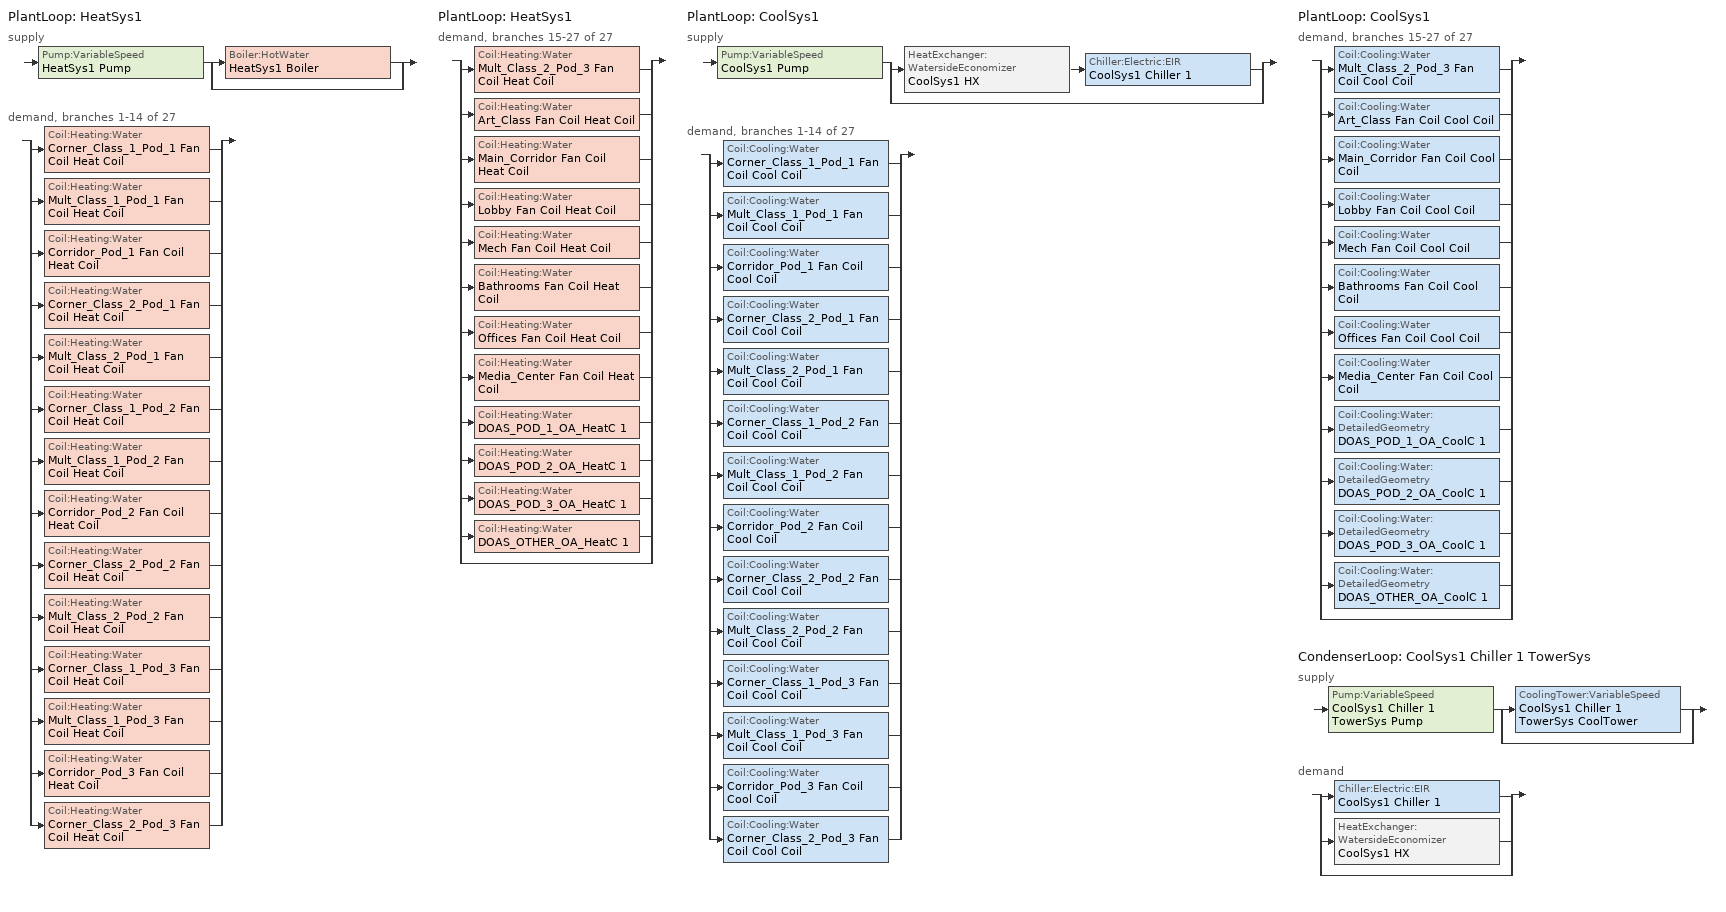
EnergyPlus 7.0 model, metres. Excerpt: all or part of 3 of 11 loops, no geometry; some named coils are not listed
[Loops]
PlantLoop 'HeatSys1'
 supply: Pump:VariableSpeed 'HeatSys1 Pump' > split
  | Boiler:HotWater 'HeatSys1 Boiler'
  | bypass
 demand, branches 1-14 of 27: split
  | Coil:Heating:Water 'Corner_Class_1_Pod_1 Fan Coil Heat Coil'
  | Coil:Heating:Water 'Mult_Class_1_Pod_1 Fan Coil Heat Coil'
  | Coil:Heating:Water 'Corridor_Pod_1 Fan Coil Heat Coil'
  | Coil:Heating:Water 'Corner_Class_2_Pod_1 Fan Coil Heat Coil'
  | Coil:Heating:Water 'Mult_Class_2_Pod_1 Fan Coil Heat Coil'
  | Coil:Heating:Water 'Corner_Class_1_Pod_2 Fan Coil Heat Coil'
  | Coil:Heating:Water 'Mult_Class_1_Pod_2 Fan Coil Heat Coil'
  | Coil:Heating:Water 'Corridor_Pod_2 Fan Coil Heat Coil'
  | Coil:Heating:Water 'Corner_Class_2_Pod_2 Fan Coil Heat Coil'
  | Coil:Heating:Water 'Mult_Class_2_Pod_2 Fan Coil Heat Coil'
  | Coil:Heating:Water 'Corner_Class_1_Pod_3 Fan Coil Heat Coil'
  | Coil:Heating:Water 'Mult_Class_1_Pod_3 Fan Coil Heat Coil'
  | Coil:Heating:Water 'Corridor_Pod_3 Fan Coil Heat Coil'
  | Coil:Heating:Water 'Corner_Class_2_Pod_3 Fan Coil Heat Coil'
PlantLoop 'HeatSys1'
 demand, branches 15-27 of 27: split
  | Coil:Heating:Water 'Mult_Class_2_Pod_3 Fan Coil Heat Coil'
  | Coil:Heating:Water 'Art_Class Fan Coil Heat Coil'
  | Coil:Heating:Water 'Main_Corridor Fan Coil Heat Coil'
  | Coil:Heating:Water 'Lobby Fan Coil Heat Coil'
  | Coil:Heating:Water 'Mech Fan Coil Heat Coil'
  | Coil:Heating:Water 'Bathrooms Fan Coil Heat Coil'
  | Coil:Heating:Water 'Offices Fan Coil Heat Coil'
  | Coil:Heating:Water 'Media_Center Fan Coil Heat Coil'
  | Coil:Heating:Water 'DOAS_POD_1_OA_HeatC 1'
  | Coil:Heating:Water 'DOAS_POD_2_OA_HeatC 1'
  | Coil:Heating:Water 'DOAS_POD_3_OA_HeatC 1'
  | Coil:Heating:Water 'DOAS_OTHER_OA_HeatC 1'
  | bypass
PlantLoop 'CoolSys1'
 supply: Pump:VariableSpeed 'CoolSys1 Pump' > split
  | HeatExchanger:WatersideEconomizer 'CoolSys1 HX' > Chiller:Electric:EIR 'CoolSys1 Chiller 1'
  | bypass
 demand, branches 1-14 of 27: split
  | Coil:Cooling:Water 'Corner_Class_1_Pod_1 Fan Coil Cool Coil'
  | Coil:Cooling:Water 'Mult_Class_1_Pod_1 Fan Coil Cool Coil'
  | Coil:Cooling:Water 'Corridor_Pod_1 Fan Coil Cool Coil'
  | Coil:Cooling:Water 'Corner_Class_2_Pod_1 Fan Coil Cool Coil'
  | Coil:Cooling:Water 'Mult_Class_2_Pod_1 Fan Coil Cool Coil'
  | Coil:Cooling:Water 'Corner_Class_1_Pod_2 Fan Coil Cool Coil'
  | Coil:Cooling:Water 'Mult_Class_1_Pod_2 Fan Coil Cool Coil'
  | Coil:Cooling:Water 'Corridor_Pod_2 Fan Coil Cool Coil'
  | Coil:Cooling:Water 'Corner_Class_2_Pod_2 Fan Coil Cool Coil'
  | Coil:Cooling:Water 'Mult_Class_2_Pod_2 Fan Coil Cool Coil'
  | Coil:Cooling:Water 'Corner_Class_1_Pod_3 Fan Coil Cool Coil'
  | Coil:Cooling:Water 'Mult_Class_1_Pod_3 Fan Coil Cool Coil'
  | Coil:Cooling:Water 'Corridor_Pod_3 Fan Coil Cool Coil'
  | Coil:Cooling:Water 'Corner_Class_2_Pod_3 Fan Coil Cool Coil'
PlantLoop 'CoolSys1'
 demand, branches 15-27 of 27: split
  | Coil:Cooling:Water 'Mult_Class_2_Pod_3 Fan Coil Cool Coil'
  | Coil:Cooling:Water 'Art_Class Fan Coil Cool Coil'
  | Coil:Cooling:Water 'Main_Corridor Fan Coil Cool Coil'
  | Coil:Cooling:Water 'Lobby Fan Coil Cool Coil'
  | Coil:Cooling:Water 'Mech Fan Coil Cool Coil'
  | Coil:Cooling:Water 'Bathrooms Fan Coil Cool Coil'
  | Coil:Cooling:Water 'Offices Fan Coil Cool Coil'
  | Coil:Cooling:Water 'Media_Center Fan Coil Cool Coil'
  | Coil:Cooling:Water:DetailedGeometry 'DOAS_POD_1_OA_CoolC 1'
  | Coil:Cooling:Water:DetailedGeometry 'DOAS_POD_2_OA_CoolC 1'
  | Coil:Cooling:Water:DetailedGeometry 'DOAS_POD_3_OA_CoolC 1'
  | Coil:Cooling:Water:DetailedGeometry 'DOAS_OTHER_OA_CoolC 1'
  | bypass
CondenserLoop 'CoolSys1 Chiller 1 TowerSys'
 supply: Pump:VariableSpeed 'CoolSys1 Chiller 1 TowerSys Pump' > split
  | CoolingTower:VariableSpeed 'CoolSys1 Chiller 1 TowerSys CoolTower'
  | bypass
 demand: split
  | Chiller:Electric:EIR 'CoolSys1 Chiller 1'
  | HeatExchanger:WatersideEconomizer 'CoolSys1 HX'
  | bypass
[ZoneHVAC:FourPipeFanCoil] Availability Schedule=ALWAYS_ON; Capacity Control Method {ConstantFanVariableFlow | CyclingFan | VariableFanVariableFlow | VariableFanConstantFlow}=CyclingFan; Maximum Supply Air Flow Rate=AUTOSIZE; Maximum Outdoor Air Flow Rate=0; Maximum Cold Water Flow Rate=AUTOSIZE; Minimum Cold Water Flow Rate=0; Cooling Convergence Tolerance=0.001; Maximum Hot Water Flow Rate=AUTOSIZE; Minimum Hot Water Flow Rate=0; Heating Convergence Tolerance=0.001
Name | Fan | Cooling Coil | Heating Coil
Corner_Class_1_Pod_1 Fan Coil | Corner_Class_1_Pod_1 Fan Coil Fan | Corner_Class_1_Pod_1 Fan Coil Cool Coil | Corner_Class_1_Pod_1 Fan Coil Heat Coil
Mult_Class_1_Pod_1 Fan Coil | Mult_Class_1_Pod_1 Fan Coil Fan | Mult_Class_1_Pod_1 Fan Coil Cool Coil | Mult_Class_1_Pod_1 Fan Coil Heat Coil
Corridor_Pod_1 Fan Coil | Corridor_Pod_1 Fan Coil Fan | Corridor_Pod_1 Fan Coil Cool Coil | Corridor_Pod_1 Fan Coil Heat Coil
Corner_Class_2_Pod_1 Fan Coil | Corner_Class_2_Pod_1 Fan Coil Fan | Corner_Class_2_Pod_1 Fan Coil Cool Coil | Corner_Class_2_Pod_1 Fan Coil Heat Coil
Mult_Class_2_Pod_1 Fan Coil | Mult_Class_2_Pod_1 Fan Coil Fan | Mult_Class_2_Pod_1 Fan Coil Cool Coil | Mult_Class_2_Pod_1 Fan Coil Heat Coil
Corner_Class_1_Pod_2 Fan Coil | Corner_Class_1_Pod_2 Fan Coil Fan | Corner_Class_1_Pod_2 Fan Coil Cool Coil | Corner_Class_1_Pod_2 Fan Coil Heat Coil
Mult_Class_1_Pod_2 Fan Coil | Mult_Class_1_Pod_2 Fan Coil Fan | Mult_Class_1_Pod_2 Fan Coil Cool Coil | Mult_Class_1_Pod_2 Fan Coil Heat Coil
Corridor_Pod_2 Fan Coil | Corridor_Pod_2 Fan Coil Fan | Corridor_Pod_2 Fan Coil Cool Coil | Corridor_Pod_2 Fan Coil Heat Coil
Corner_Class_2_Pod_2 Fan Coil | Corner_Class_2_Pod_2 Fan Coil Fan | Corner_Class_2_Pod_2 Fan Coil Cool Coil | Corner_Class_2_Pod_2 Fan Coil Heat Coil
Mult_Class_2_Pod_2 Fan Coil | Mult_Class_2_Pod_2 Fan Coil Fan | Mult_Class_2_Pod_2 Fan Coil Cool Coil | Mult_Class_2_Pod_2 Fan Coil Heat Coil
Corner_Class_1_Pod_3 Fan Coil | Corner_Class_1_Pod_3 Fan Coil Fan | Corner_Class_1_Pod_3 Fan Coil Cool Coil | Corner_Class_1_Pod_3 Fan Coil Heat Coil
Mult_Class_1_Pod_3 Fan Coil | Mult_Class_1_Pod_3 Fan Coil Fan | Mult_Class_1_Pod_3 Fan Coil Cool Coil | Mult_Class_1_Pod_3 Fan Coil Heat Coil
Corridor_Pod_3 Fan Coil | Corridor_Pod_3 Fan Coil Fan | Corridor_Pod_3 Fan Coil Cool Coil | Corridor_Pod_3 Fan Coil Heat Coil
Corner_Class_2_Pod_3 Fan Coil | Corner_Class_2_Pod_3 Fan Coil Fan | Corner_Class_2_Pod_3 Fan Coil Cool Coil | Corner_Class_2_Pod_3 Fan Coil Heat Coil
Mult_Class_2_Pod_3 Fan Coil | Mult_Class_2_Pod_3 Fan Coil Fan | Mult_Class_2_Pod_3 Fan Coil Cool Coil | Mult_Class_2_Pod_3 Fan Coil Heat Coil
Art_Class Fan Coil | Art_Class Fan Coil Fan | Art_Class Fan Coil Cool Coil | Art_Class Fan Coil Heat Coil
Main_Corridor Fan Coil | Main_Corridor Fan Coil Fan | Main_Corridor Fan Coil Cool Coil | Main_Corridor Fan Coil Heat Coil
Lobby Fan Coil | Lobby Fan Coil Fan | Lobby Fan Coil Cool Coil | Lobby Fan Coil Heat Coil
Mech Fan Coil | Mech Fan Coil Fan | Mech Fan Coil Cool Coil | Mech Fan Coil Heat Coil
Bathrooms Fan Coil | Bathrooms Fan Coil Fan | Bathrooms Fan Coil Cool Coil | Bathrooms Fan Coil Heat Coil
Offices Fan Coil | Offices Fan Coil Fan | Offices Fan Coil Cool Coil | Offices Fan Coil Heat Coil
Media_Center Fan Coil | Media_Center Fan Coil Fan | Media_Center Fan Coil Cool Coil | Media_Center Fan Coil Heat Coil
[Fan:OnOff] Availability Schedule=ALWAYS_ON; Fan Efficiency=0.5; Pressure Rise=75; Maximum Flow Rate=AUTOSIZE; Motor Efficiency=0.9; Motor In Airstream Fraction=1
Corner_Class_1_Pod_1 Fan Coil Fan; Mult_Class_1_Pod_1 Fan Coil Fan; Corridor_Pod_1 Fan Coil Fan; Corner_Class_2_Pod_1 Fan Coil Fan; Mult_Class_2_Pod_1 Fan Coil Fan; Corner_Class_1_Pod_2 Fan Coil Fan; Mult_Class_1_Pod_2 Fan Coil Fan; Corridor_Pod_2 Fan Coil Fan; Corner_Class_2_Pod_2 Fan Coil Fan; Mult_Class_2_Pod_2 Fan Coil Fan; Corner_Class_1_Pod_3 Fan Coil Fan; Mult_Class_1_Pod_3 Fan Coil Fan; Corridor_Pod_3 Fan Coil Fan; Corner_Class_2_Pod_3 Fan Coil Fan; Mult_Class_2_Pod_3 Fan Coil Fan; Art_Class Fan Coil Fan; Main_Corridor Fan Coil Fan; Lobby Fan Coil Fan; Mech Fan Coil Fan; Bathrooms Fan Coil Fan; Offices Fan Coil Fan; Media_Center Fan Coil Fan
[Coil:Heating:Water] Availability Schedule=ALWAYS_ON; U-Factor Times Area Value {W/K}=AUTOSIZE; Maximum Water Flow Rate {m3/s}=AUTOSIZE; Coil Peformance input method=UFactorTimesAreaAndDesignWaterFlowRate; Nominal Capacity=AUTOSIZE; Design Inlet Water Temperature=82.2; Design Inlet Air Temperature=16.6; Design Outlet Water Temperature=71.1; Design Outlet Air Temperature=32.2; Rated Ratio for Air and Water Convection=1
Corner_Class_1_Pod_1 Fan Coil Heat Coil; Mult_Class_1_Pod_1 Fan Coil Heat Coil; Corridor_Pod_1 Fan Coil Heat Coil; Corner_Class_2_Pod_1 Fan Coil Heat Coil; Mult_Class_2_Pod_1 Fan Coil Heat Coil; Corner_Class_1_Pod_2 Fan Coil Heat Coil; Mult_Class_1_Pod_2 Fan Coil Heat Coil; Corridor_Pod_2 Fan Coil Heat Coil; Corner_Class_2_Pod_2 Fan Coil Heat Coil; Mult_Class_2_Pod_2 Fan Coil Heat Coil; Corner_Class_1_Pod_3 Fan Coil Heat Coil; Mult_Class_1_Pod_3 Fan Coil Heat Coil; Corridor_Pod_3 Fan Coil Heat Coil; Corner_Class_2_Pod_3 Fan Coil Heat Coil; Mult_Class_2_Pod_3 Fan Coil Heat Coil; Art_Class Fan Coil Heat Coil; Main_Corridor Fan Coil Heat Coil; Lobby Fan Coil Heat Coil; Mech Fan Coil Heat Coil; Bathrooms Fan Coil Heat Coil; Offices Fan Coil Heat Coil; Media_Center Fan Coil Heat Coil
[Coil:Cooling:Water] Availability Schedule=ALWAYS_ON; Design Water Flow Rate {m3/s}=AUTOSIZE; Design Air Flow Rate {m3/s}=AUTOSIZE; Design Inlet Water Temperature {C}=AUTOSIZE; Design Inlet Air Temperature {C}=AUTOSIZE; Design Outlet Air Temperature {C}=AUTOSIZE; Design Inlet Humidity Ratio {kg-H2O/kg-air}=AUTOSIZE; Design Outlet Humidity Ratio {kg-H2O/kg-air}=AUTOSIZE; Type of Analysise {*******}=SimpleAnalysis; Heat Exchanger Configuration {*********}=CrossFlow
Corner_Class_1_Pod_1 Fan Coil Cool Coil; Mult_Class_1_Pod_1 Fan Coil Cool Coil; Corridor_Pod_1 Fan Coil Cool Coil; Corner_Class_2_Pod_1 Fan Coil Cool Coil; Mult_Class_2_Pod_1 Fan Coil Cool Coil; Corner_Class_1_Pod_2 Fan Coil Cool Coil; Mult_Class_1_Pod_2 Fan Coil Cool Coil; Corridor_Pod_2 Fan Coil Cool Coil; Corner_Class_2_Pod_2 Fan Coil Cool Coil; Mult_Class_2_Pod_2 Fan Coil Cool Coil; Corner_Class_1_Pod_3 Fan Coil Cool Coil; Mult_Class_1_Pod_3 Fan Coil Cool Coil; Corridor_Pod_3 Fan Coil Cool Coil; Corner_Class_2_Pod_3 Fan Coil Cool Coil; Mult_Class_2_Pod_3 Fan Coil Cool Coil; Art_Class Fan Coil Cool Coil; Main_Corridor Fan Coil Cool Coil; Lobby Fan Coil Cool Coil; Mech Fan Coil Cool Coil; Bathrooms Fan Coil Cool Coil; Offices Fan Coil Cool Coil; Media_Center Fan Coil Cool Coil
[SetpointManager:Scheduled] Control Variable {TEMP}=Temperature
Name | Schedule | Setpoint Node
HeatSys1 Loop Setpoint Manager | HW-Loop-Temp-Schedule | HeatSys1 Supply Outlet Node
CoolSys1 Loop Setpoint Manager | CW-Loop-Temp-Schedule | CoolSys1 Supply Outlet Node
[PlantLoop] Fluid Type {WATER}=Water; Maximum Loop Flow Rate {m3/s}=AUTOSIZE; Minimum Loop Flow Rate {m3/s}=0; Loop Volume {m3}=AUTOSIZE; Load Distribution Scheme {OPTIMAL | SEQUENTIAL}=Optimal
Name | Loop Equipment Operation Scheme | Maximum Loop Temperature {C} | Minimum Loop Temperature {C}
HeatSys1 | HeatSys1 Loop Operation Scheme List | 100 | 10
CoolSys1 | CoolSys1 Loop Operation Scheme List | 98 | 1
[Sizing:Plant]
Name | Loop Type {COOLING | HEATING} | Design Loop Exit Temperature {C} | Design Loop Temperature Difference {C} | Loop Type {COOLING | HEATING | CONDENSER}
HeatSys1 | Heating | 82.2 | 11.1
CoolSys1 | Cooling | 6.67 | 6.67
CoolSys1 Chiller 1 TowerSys |  | 29.4 | 5.6 | CONDENSER
[PlantEquipmentOperationSchemes] Control Scheme 1 Schedule=PlantOnSched
Name | Control Scheme 1 Object Type {*******} | Control Scheme 1
HeatSys1 Loop Operation Scheme List | PlantEquipmentOperation:HeatingLoad | HeatSys1 Operation Scheme
CoolSys1 Loop Operation Scheme List | PlantEquipmentOperation:CoolingLoad | CoolSys1 Operation Scheme
[PlantEquipmentOperation:HeatingLoad]
HeatSys1 Operation Scheme: Load Range 1 Lower Limit {W}=0; Load Range 1 Upper Limit {W}=1000000000000000; Priority Control 1 Equipment List=HeatSys1 Equipment List
[PlantEquipmentList]
HeatSys1 Equipment List: HeatSys1 Boiler
CoolSys1 Equipment List: CoolSys1 HX, CoolSys1 Chiller 1
[Pump:VariableSpeed] Rated Flow Rate {m3/s}=AUTOSIZE; Rated Power Consumption {W}=AUTOSIZE; Motor Efficiency=0.9; Fraction of Motor Inefficiencies to Fluid Stream=0; Coefficient 1 of the Part Load Performance Curve=0; Coefficient 2 of the Part Load Performance Curve=0.0216; Coefficient 3 of the Part Load Performance Curve=-0.0325; Coefficient 4 of the Part Load Performance Curve=1.0095; Minimum Flow Rate {m3/s}=0; Pump Control Type {Continuous | Intermittent}=Intermittent
Name | Rated Pump Head {Pa} [179352 Pa = 60 ft]
HeatSys1 Pump | 119563
CoolSys1 Pump | 149453
CoolSys1 Chiller 1 TowerSys Pump | 134508
[Boiler:HotWater]
HeatSys1 Boiler: Fuel Type=NATURALGAS; Nominal Capacity {W}=AUTOSIZE; Nominal Thermal Efficiency=0.9; Efficiency Curve Temperature Evaluation Variable=LeavingBoiler; Design Water Outlet Temperature {C}=82.2; Design Water Flow Rate {m3/s}=AUTOSIZE; Minimum Part Load Ratio=0; Maximum Part Load Ratio=1.1; Optimum Part Load Ratio=1; Water Outlet Upper Temperature Limit {C}=95; Boiler Flow Mode { ConstantFlow | VariableFlow }=ConstantFlow; Parasitic Electric Load=0; Sizing Factor=1
[PlantEquipmentOperation:CoolingLoad] Load Range 1 Lower Limit {W}=0
Name | Load Range 1 Upper Limit {W} | Priority Control 1 Equipment List
CoolSys1 Operation Scheme | 100000000000000 | CoolSys1 Equipment List
CoolSys1 Chiller 1 TowerSys Operation Scheme | 1000000000000 | CoolSys1 Chiller 1 TowerSys Equipment List
[HeatExchanger:WatersideEconomizer]
CoolSys1 HX: Heat Exchanger Type {PlateFrame | CounterFlow | ParallelFlow}=CounterFlow; Availability Schedule=ALWAYS_ON; Chilled Water Side Maximum Flow Rate {m3/s}=AUTOSIZE; Condenser Side Maximum Flow Rate {m3/s}=AUTOSIZE; Heat Exchanger U-Factor Times Area Value {W/K}=AUTOSIZE; Minimum Temperature Difference to Activate Heat Exchanger {delta C}=2
[Chiller:Electric:EIR]
CoolSys1 Chiller 1: Reference Capacity {W}=AUTOSIZE; Reference COP { }=6.1; Reference Leaving Chilled Water Temperature {C}=6.67; Reference Entering Condenser Fluid Temperature {C}=29.4; Reference Chilled Water Flow Rate {m3/s}=AUTOSIZE; Reference Condenser Water Flow Rate {m3/s}=AUTOSIZE; Cooling Capacity Function of Temperature Curve=CoolSys1 Chiller 1 ClgCapFuncTempCurve; Electric Input to Cooling Output Ratio Function of Temperature Curve=CoolSys1 Chiller 1 EirFuncTempCurve; Electric Input to Cooling Output Ratio Function of Part Load Ratio Curve=CoolSys1 Chiller 1 EirFuncPlrCurve; Minimum Part Load Ratio=0.15; Maximum Part Load Ratio=1; Optimum Part Load Ratio=1; Minimum Unloading Ratio=0.25; Condenser Type=WaterCooled; Condenser Fan Power Ratio {W/W}=0; Leaving Chilled Water Lower Temperature Limit {C}=2; Chiller Flow Mode=ConstantFlow; Design Heat Recovery Water Flow Rate {m3/s}=0; Sizing Factor=1
[CondenserLoop]
CoolSys1 Chiller 1 TowerSys: Fluid Type {WATER}=Water; Loop Equipment Operation Scheme=CoolSys1 Chiller 1 TowerSys Loop Operation Scheme List; Maximum Loop Temperature {C}=80; Minimum Loop Temperature {C}=5; Maximum Loop Flow Rate {m3/s}=AUTOSIZE; Minimum Loop Flow Rate {m3/s}=0; Loop Volume {m3}=AUTOSIZE; Load Distribution Scheme {OPTIMAL | SEQUENTIAL}=Sequential
[SetpointManager:FollowOutdoorAirTemperature]
CoolSys1 Chiller 1 TowerSys Condenser Control: Control Variable { Temperature | Others }=Temperature; Reference Temperature Type=OutdoorAirWetBulb; Offset Temperature Difference=0; Maximum Setpoint Temperature=80; Minimum Setpoint Temperature=5; Setpoint Node or NodeList=CoolSys1 Chiller 1 TowerSys Supply Outlet Node
[CondenserEquipmentOperationSchemes]
CoolSys1 Chiller 1 TowerSys Loop Operation Scheme List: Control Scheme 1 Object Type {*******}=PlantEquipmentOperation:CoolingLoad; Control Scheme 1=CoolSys1 Chiller 1 TowerSys Operation Scheme; Control Scheme 1 Schedule=PlantOnSched
[CondenserEquipmentList]
CoolSys1 Chiller 1 TowerSys Equipment List: CoolSys1 Chiller 1 TowerSys CoolTower
[CoolingTower:VariableSpeed]
CoolSys1 Chiller 1 TowerSys CoolTower: Tower Model Type=CoolToolsCrossFlow; Design Inlet Air Wet-Bulb Temperature {C}=25.5556; Design Approach Temperature {C}=3.8889; Design Range Temperature {C}=5.5556; Design Water Flow Rate {m3/s}=AUTOSIZE; Design Air Flow Rate {m3/s}=AUTOSIZE; Design Fan Power {W}=AUTOSIZE; Fan Power Ratio Function of Air Flow Rate Ratio Curve=CoolSys1 Chiller 1 TowerSys CoolTowerFanRatioCurve; Minimum Air Flow Ratio=0.2; Fraction of Tower Capacity in Free Convection Regime=0.125; Basin Heater Capacity {W/K}=0; Basin Heater Setpoint Temperature {C}=2; Evaporation Loss Mode {LossFactor | SaturatedExit}=SaturatedExit; Evaporation Loss Factor=0.2; Drift Loss Percent=0.008; Blowdown Calculation Mode {ConcentrationRatio | ScheduledRate}=ConcentrationRatio; Blowdown Concentration Ratio=3; Number of Cells=1; Cell Control {MinimalCell | MaximalCell}=MinimalCell; Cell Minimum Water Flow Rate Fraction=0.33; Cell Maximum Water Flow Rate Fraction=2.5; Sizing Factor=1
[Schedule:Compact]
Always_On: On/Off, Through: 12/31, For: AllDays, Until: 24:00, 1
PlantOnSched: Any Number, Through: 12/31, For: AllDays, Until: 24:00, 1
CW-Loop-Temp-Schedule: Temperature, Through: 12/31, For: AllDays, Until: 24:00, 6.7
HW-Loop-Temp-Schedule: Temperature, Through: 12/31, For: AllDays, Until: 24:00, 67
[Curve:Cubic]
CoolSys1 Chiller 1 TowerSys CoolTowerFanRatioCurve: Coefficient 1 {x^0}=-0.0093; Coefficient 2 {x^1}=0.0512; Coefficient 3 {x^2}=-0.0838; Coefficient 4 {x^3}=1.0419; Minimum Value of x=0.15; Maximum Value of x=1
[Curve:Biquadratic] Minimum Value of x=0; Maximum Value of x=20; Minimum Value of y=0; Maximum Value of y=50
Name | Coefficient1 Const | Coefficient2 x | Coefficient3 x**2 | Coefficient4 y | Coefficient5 y**2 | Coefficient6 x*y
CoolSys1 Chiller 1 ClgCapFuncTempCurve | 1.07E+00 | 4.29E-02 | 4.17E-04 | -0.0081 | -4.02e-05 | -0.000386
CoolSys1 Chiller 1 EirFuncTempCurve | 4.68E-01 | -0.0138 | 6.98E-04 | 1.09E-02 | 4.62E-04 | -0.000682
[Curve:Quadratic]
CoolSys1 Chiller 1 EirFuncPlrCurve: Coefficient1 Const=1.41E-01; Coefficient2 x=6.55E-01; Coefficient3 x**2=2.03E-01; Minimum Value of x=0; Maximum Value of x=1.2
